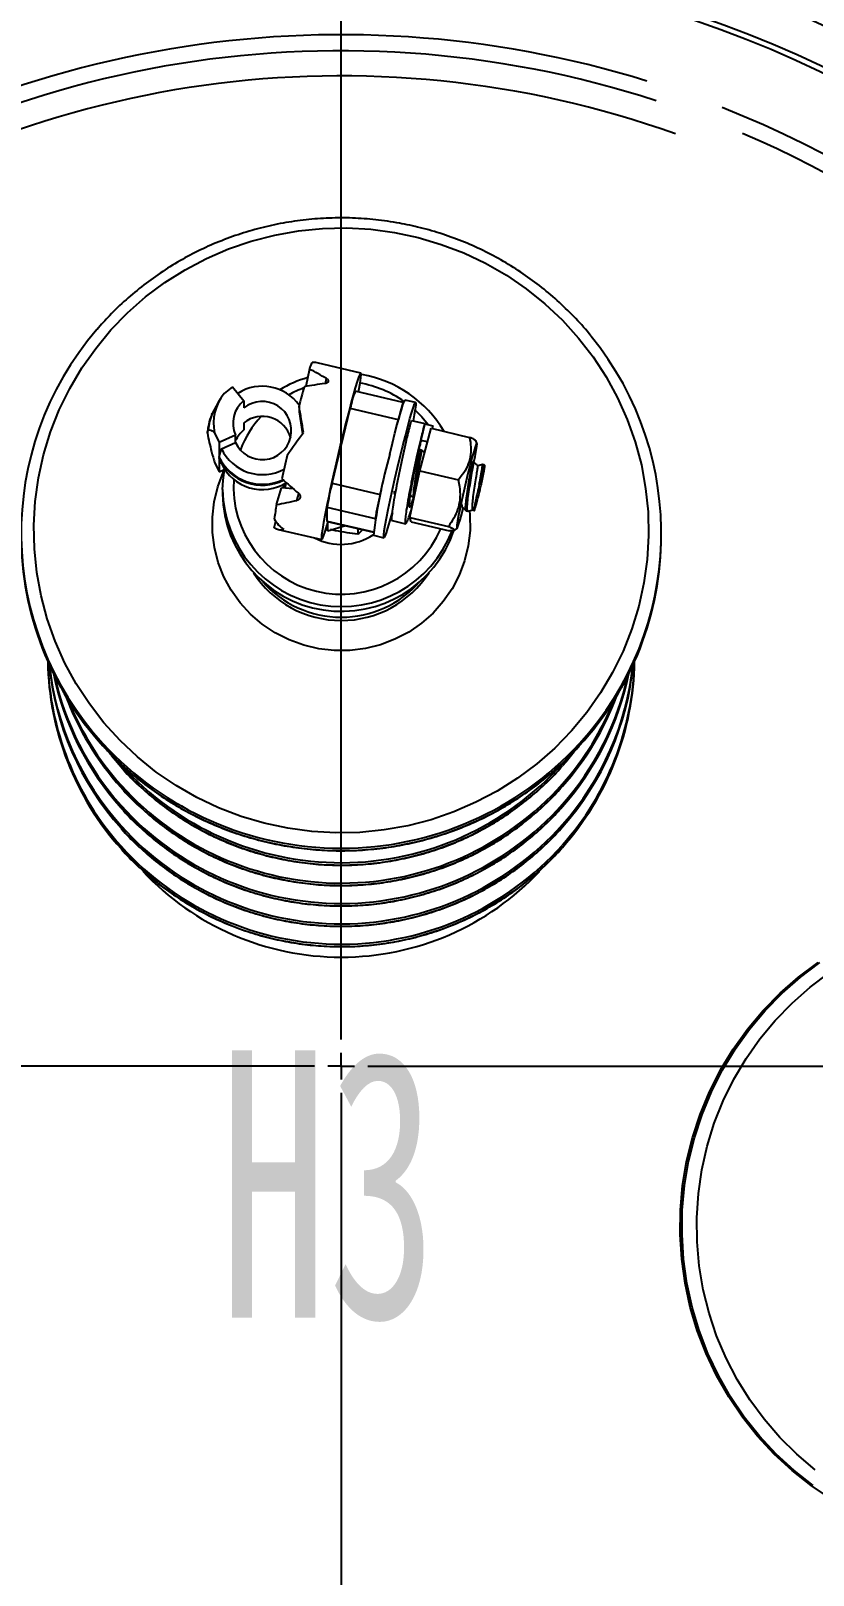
# Model space of a CAD drawing. Header units: millimetres. Extents: x 0 to 6631, y 0 to 4689.
# Drawn here: x 1322.6 to 1468.9, y 1479.5 to 1768.4 of the extents above; entities that cross this region are included whole.
import ezdxf

# ---------------------------------------------------------------- set-up
doc = ezdxf.new("R2010")
doc.units = ezdxf.units.MM
doc.header["$LTSCALE"] = 13
doc.linetypes.add('CENTERX2', pattern=[101.6, 63.5, -12.7, 12.7, -12.7])
for name, color, linetype in [('2', 3, 'Continuous'), ('中心符号线', 7, 'CENTERX2'), ('中心线', 1, 'CENTERX2'), ('几何体', 7, 'Continuous'), ('尺寸', 3, 'Continuous')]:
    doc.layers.add(name, color=color, linetype=linetype)
doc.styles.add('SLDTEXTSTYLE0', font='hyswlongfangsong.ttf')
doc.styles.add('仿宋体', font='')
doc.styles.get('仿宋体').set_extended_font_data('STFangsong')
doc.dimstyles.new('SLDDIMSTYLE0', dxfattribs={"dimtxt": 50, "dimasz": 40.8, "dimexe": 0, "dimexo": 0.0625, "dimgap": 12.5, "dimtad": 2, "dimdec": 0, "dimrnd": 1e-09, "dimzin": 12, "dimdsep": 46, "dimtxsty": 'SLDTEXTSTYLE0', "dimsah": 1, "dimcen": 0.09, "dimadec": 0, "dimazin": 3, "dimtfac": 1, "dimtdec": 0, "dimtmove": 0, "dimatfit": 0, "dimfxl": 1, "dimfrac": 2, "dimtolj": 1, "dimtzin": 12, "dimarcsym": 0})

# ---------------------------------------------------------------- blocks, each defined once
blk = doc.blocks.new('SW_CENTERMARKSYMBOL_0')
at = {"layer": '中心符号线', "color": 0}
for p, q in [((0, 5), (0, 242)), ((-5, 0), (-242, 0)), ((0, 0), (-2.5, 0)), ((0, 0), (0, 2.5)), ((0, 0), (0, -2.5)), ((0, 0), (2.5, 0)), ((5, 0), (242, 0)), ((0, -5), (0, -242))]:
    blk.add_line(p, q, dxfattribs=at)
blk = doc.blocks.new('*D21')
at = {"layer": 'Defpoints', "color": 0, "transparency": 16777216}
for p in [(1645.45, 1968.59), (1115.85, 1590.21), (1645.45, 1590.21)]:
    blk.add_point(p, dxfattribs=at)
at = {"layer": '尺寸', "color": 0, "lineweight": -2, "transparency": 16777216}
for p, q in [((1115.85, 1590.27), (1115.85, 1968.59)), ((1156.65, 1968.59), (1604.65, 1968.59)), ((1645.45, 1590.27), (1645.45, 1968.59))]:
    blk.add_line(p, q, dxfattribs=at)
at = {"layer": '尺寸', "color": 0, "transparency": 16777216}
for points in [[(1156.65, 1975.39), (1156.65, 1961.79), (1115.85, 1968.59)], [(1604.65, 1975.39), (1604.65, 1961.79), (1645.45, 1968.59)]]:
    blk.add_solid(points, dxfattribs=at)
at = {"layer": '尺寸', "color": 0, "transparency": 16777216, "insert": (1380.65, 2006.09), "char_height": 50, "attachment_point": 5, "style": 'SLDTEXTSTYLE0'}
blk.add_mtext('\\A1;585', dxfattribs=at)
blk = doc.blocks.new('*D22')
at = {"layer": 'Defpoints', "color": 0, "transparency": 16777216}
for p in [(1425.41, 1883.83), (1439.36, 1298.41), (1718.11, 1298.41)]:
    blk.add_point(p, dxfattribs=at)
at = {"layer": '尺寸', "color": 0, "lineweight": -2, "transparency": 16777216}
for p, q in [((1425.48, 1883.83), (1718.11, 1883.83)), ((1718.11, 1843.03), (1718.11, 1339.21)), ((1439.42, 1298.41), (1718.11, 1298.41))]:
    blk.add_line(p, q, dxfattribs=at)
at = {"layer": '尺寸', "color": 0, "transparency": 16777216}
for points in [[(1711.31, 1843.03), (1724.91, 1843.03), (1718.11, 1883.83)], [(1711.31, 1339.21), (1724.91, 1339.21), (1718.11, 1298.41)]]:
    blk.add_solid(points, dxfattribs=at)
at = {"layer": '尺寸', "color": 0, "transparency": 16777216, "insert": (1755.61, 1591.12), "char_height": 50, "attachment_point": 5, "rotation": 90, "style": 'SLDTEXTSTYLE0'}
blk.add_mtext('\\A1;635', dxfattribs=at)

msp = doc.modelspace()

# ---------------------------------------------------------------- linework, layer by layer
at = {"layer": '几何体'}
for p, q in [((1374.71, 1705.17), (1374.05, 1701.89)), ((1384.3, 1704.39), (1376.15, 1706.3)), ((1377.69, 1702.45), (1377.88, 1703.37)), ((1358.02, 1699.52), (1357.65, 1698.91)), ((1360.33, 1701.84), (1358.76, 1700.6)), ((1360.33, 1701.84), (1362.46, 1699.23)), ((1362.46, 1699.23), (1362.46, 1697.88)), ((1392.25, 1698.88), (1383.26, 1700.99)), ((1394.56, 1698.91), (1392.61, 1699.36)), ((1356.47, 1696.63), (1356.53, 1696.83)), ((1357.66, 1698.9), (1356.53, 1696.83)), ((1372.76, 1698.18), (1372.76, 1697.13)), ((1372.76, 1697.13), (1373.44, 1693.03)), ((1378.95, 1683.77), (1382.34, 1697.79)), ((1391.34, 1695.68), (1382.34, 1697.79)), ((1392.27, 1698.66), (1392.27, 1698.81)), ((1355.79, 1693.76), (1355.66, 1693.44)), ((1355.66, 1693.18), (1355.66, 1693.44)), ((1362.46, 1695.1), (1362.46, 1693.75)), ((1391.13, 1694.8), (1391.34, 1695.68)), ((1393.76, 1695.53), (1396.29, 1694.94)), ((1395.36, 1686.11), (1397.45, 1694.06)), ((1396.29, 1694.94), (1395.56, 1691.83)), ((1396.28, 1694.9), (1397.78, 1694.55)), ((1397.45, 1694.06), (1404.65, 1692.37)), ((1397.78, 1694.55), (1397.66, 1694.01)), ((1355.66, 1693.18), (1355.79, 1692.28)), ((1356.97, 1693.2), (1357.8, 1691.4)), ((1360.9, 1692.78), (1357.8, 1691.4)), ((1357.8, 1691.4), (1357.8, 1688.75)), ((1358.26, 1690.25), (1360.9, 1691.43)), ((1360.9, 1691.43), (1360.9, 1692.78)), ((1396.78, 1691.51), (1395.55, 1691.8)), ((1406.03, 1691.29), (1405.79, 1691.77)), ((1356.97, 1687.71), (1357.8, 1685.91)), ((1357.8, 1688.75), (1358.26, 1690.25)), ((1357.8, 1688.75), (1357.8, 1688.57)), ((1357.8, 1688.57), (1357.8, 1685.91)), ((1358.26, 1687.47), (1357.8, 1688.57)), ((1392.58, 1690.22), (1392.53, 1690.26)), ((1395.41, 1690.05), (1395.14, 1689.97)), ((1395.69, 1689.99), (1395.41, 1690.05)), ((1405.42, 1687.71), (1405.19, 1687.76)), ((1357.8, 1685.91), (1358.86, 1686.39)), ((1393.49, 1677.37), (1395.36, 1686.11)), ((1395.36, 1686.11), (1402.55, 1684.42)), ((1407.37, 1687.25), (1407.08, 1687.32)), ((1407.51, 1687.13), (1407.37, 1687.25)), ((1358.48, 1682.61), (1358.48, 1681.73)), ((1368.58, 1679.81), (1369.51, 1682.93)), ((1371.68, 1682.75), (1369.51, 1682.93)), ((1369.87, 1682.9), (1369.89, 1683.6)), ((1370.15, 1682.88), (1370.35, 1683.86)), ((1372.37, 1680.56), (1372.74, 1681.83)), ((1378.95, 1683.77), (1387.95, 1681.66)), ((1387.95, 1681.66), (1388.16, 1682.54)), ((1390.55, 1681.8), (1390.69, 1681.76)), ((1378.03, 1676.71), (1378.03, 1679.25)), ((1387.03, 1677.14), (1378.03, 1679.25)), ((1403.2, 1679.24), (1403.35, 1679.28)), ((1368.11, 1675.47), (1368.4, 1676.67)), ((1378.03, 1676.71), (1386.66, 1674.68)), ((1378.04, 1676.64), (1386.66, 1674.62)), ((1378.17, 1676.51), (1378.17, 1676.61)), ((1378.17, 1674.89), (1378.17, 1676.51)), ((1387.03, 1676.98), (1387.03, 1677.14)), ((1390.23, 1678.11), (1389.97, 1677.64)), ((1390.15, 1676.79), (1392.68, 1676.2)), ((1393.49, 1677.37), (1400.68, 1675.68)), ((1393.71, 1676.57), (1393.49, 1677.37)), ((1393.71, 1676.57), (1400.9, 1674.89)), ((1404.02, 1678.64), (1404.3, 1678.57)), ((1405.27, 1678.85), (1405.49, 1678.63)), ((1368.85, 1675.15), (1377, 1673.24)), ((1377.8, 1675.25), (1378.17, 1674.89)), ((1378.17, 1674.89), (1381.43, 1675.85)), ((1383.76, 1675.3), (1383.76, 1674.24)), ((1386.68, 1674.05), (1388.62, 1673.59)), ((1401.8, 1674.95), (1402.28, 1675.32)), ((1440.5, 1674.01), (1440.5, 1674.45)), ((1339.48, 1631.11), (1338.79, 1631.9))]:
    msp.add_line(p, q, dxfattribs=at)
at = {"layer": '几何体', "flags": 128}
for points in [[(1390.63, 1730.71), (1395.04, 1729.76), (1399.36, 1728.48), (1403.57, 1726.87), (1407.63, 1724.94), (1411.53, 1722.7), (1415.24, 1720.17), (1418.74, 1717.35), (1422, 1714.28), (1425, 1710.96), (1427.73, 1707.43), (1430.18, 1703.69), (1432.31, 1699.77), (1434.13, 1695.7), (1435.62, 1691.51), (1436.77, 1687.21), (1437.57, 1682.83), (1438.02, 1678.41), (1438.12, 1673.97), (1437.87, 1669.53), (1437.26, 1665.13), (1436.3, 1660.78), (1435, 1656.53), (1433.36, 1652.38), (1431.4, 1648.38), (1429.13, 1644.54), (1426.55, 1640.89), (1423.7, 1637.45), (1420.58, 1634.24), (1417.21, 1631.28), (1413.62, 1628.59), (1409.82, 1626.18), (1405.85, 1624.08), (1401.72, 1622.29), (1397.45, 1620.82), (1393.09, 1619.69), (1388.65, 1618.9), (1384.16, 1618.45), (1379.64, 1618.36), (1375.14, 1618.61), (1370.67, 1619.21), (1366.26, 1620.15), (1361.93, 1621.43), (1357.73, 1623.04), (1353.66, 1624.97), (1349.76, 1627.21), (1346.05, 1629.75), (1342.56, 1632.56), (1339.3, 1635.63), (1336.29, 1638.95), (1333.56, 1642.49), (1331.12, 1646.23), (1328.98, 1650.14), (1327.17, 1654.21), (1325.68, 1658.41), (1324.53, 1662.7), (1323.73, 1667.08), (1323.27, 1671.5), (1323.17, 1675.94), (1323.43, 1680.38), (1324.04, 1684.79), (1325, 1689.13), (1326.3, 1693.39), (1327.93, 1697.53), (1329.89, 1701.53), (1332.17, 1705.37), (1334.74, 1709.02), (1337.6, 1712.47), (1340.72, 1715.68), (1344.08, 1718.64), (1347.68, 1721.33), (1351.47, 1723.73), (1355.45, 1725.84), (1359.58, 1727.63), (1363.84, 1729.09), (1368.21, 1730.22), (1372.65, 1731.01), (1377.14, 1731.46), (1381.65, 1731.56), (1386.16, 1731.3), (1390.63, 1730.71)], [(1383.88, 1700.84), (1383.95, 1701.21), (1384.17, 1702.54), (1384.31, 1703.52), (1384.35, 1704.14), (1384.31, 1704.39), (1384.17, 1704.25), (1383.95, 1703.74), (1383.65, 1702.85), (1383.27, 1701.62)], [(1389.72, 1689.25), (1390.21, 1691.26), (1390.69, 1693.14), (1391.14, 1694.85), (1391.55, 1696.33), (1391.91, 1697.55), (1392.2, 1698.48), (1392.43, 1699.08), (1392.58, 1699.35), (1392.61, 1699.36)], [(1392.27, 1698.81), (1392.25, 1698.88), (1392.2, 1698.79), (1392.11, 1698.55), (1392, 1698.18), (1391.86, 1697.69), (1391.69, 1697.09), (1391.52, 1696.41), (1391.34, 1695.68)], [(1391.66, 1688.79), (1392.16, 1690.8), (1392.64, 1692.68), (1393.09, 1694.39), (1393.5, 1695.87), (1393.85, 1697.1), (1394.15, 1698.02), (1394.38, 1698.63), (1394.53, 1698.89), (1394.6, 1698.82), (1394.59, 1698.4), (1394.49, 1697.64), (1394.32, 1696.58), (1394.11, 1695.45)], [(1394.46, 1697.44), (1395.71, 1696.18), (1396.88, 1694.76)], [(1405.69, 1690.54), (1405.42, 1689.67), (1405.1, 1688.52), (1404.74, 1687.15), (1404.35, 1685.61), (1403.96, 1683.96), (1403.57, 1682.29), (1403.2, 1680.67), (1402.88, 1679.15), (1402.61, 1677.82), (1402.41, 1676.73), (1402.28, 1675.93), (1402.24, 1675.45), (1402.28, 1675.31), (1402.4, 1675.53), (1402.59, 1676.08), (1402.86, 1676.95), (1403.18, 1678.09), (1403.45, 1679.11)], [(1405.46, 1687.73), (1405.67, 1688.79), (1405.87, 1689.88), (1406, 1690.68), (1406.04, 1691.16), (1406, 1691.3), (1405.88, 1691.09), (1405.69, 1690.54)], [(1390.16, 1678.36), (1390.1, 1678.11), (1389.69, 1676.63), (1389.33, 1675.4), (1389.03, 1674.48), (1388.81, 1673.87), (1388.66, 1673.61), (1388.59, 1673.68), (1388.6, 1674.1), (1388.69, 1674.86), (1388.86, 1675.92), (1389.11, 1677.26), (1389.42, 1678.85), (1389.8, 1680.64), (1390.22, 1682.59), (1390.68, 1684.63), (1391.17, 1686.72), (1391.66, 1688.79)], [(1404.64, 1678.62), (1404.72, 1677.78), (1404.74, 1674.91), (1404.4, 1672.06), (1403.73, 1669.27), (1402.71, 1666.58), (1401.38, 1664.03), (1399.74, 1661.66), (1397.82, 1659.5), (1395.65, 1657.59), (1393.27, 1655.94), (1390.7, 1654.59), (1387.98, 1653.55), (1385.16, 1652.85), (1382.27, 1652.48), (1379.35, 1652.47), (1376.46, 1652.79), (1373.63, 1653.46), (1370.9, 1654.46), (1368.31, 1655.78), (1365.9, 1657.39), (1363.71, 1659.28), (1361.76, 1661.41), (1360.09, 1663.76), (1358.72, 1666.29), (1357.67, 1668.97), (1356.95, 1671.75), (1356.58, 1674.59), (1356.56, 1677.46), (1356.89, 1680.31), (1357.57, 1683.1), (1358.58, 1685.79), (1358.78, 1686.22)], [(1358.48, 1682.61), (1358.55, 1684.32), (1358.81, 1686.36)], [(1378.03, 1679.94), (1377.65, 1678.05), (1377.35, 1676.42), (1377.12, 1675.1), (1376.99, 1674.11), (1376.94, 1673.49), (1376.99, 1673.24), (1377.12, 1673.38), (1377.35, 1673.9), (1377.65, 1674.78), (1378.03, 1676.01)], [(1378.04, 1676.64), (1378.04, 1676.65), (1378.03, 1676.67), (1378.03, 1676.71)], [(1339.48, 1630.67), (1337.69, 1632.78), (1337.64, 1632.84)], [(1423.97, 1633.24), (1422.68, 1631.66), (1422.02, 1630.89)], [(1472.32, 1493.67), (1468.54, 1496.21), (1464.97, 1499.04), (1461.62, 1502.13), (1458.51, 1505.48), (1455.67, 1509.05), (1453.1, 1512.84), (1450.84, 1516.81), (1448.87, 1520.94), (1447.23, 1525.22), (1445.92, 1529.61), (1444.94, 1534.08), (1444.31, 1538.62), (1444.02, 1543.2), (1444.08, 1547.78), (1444.49, 1552.35), (1445.24, 1556.87), (1446.33, 1561.32), (1447.76, 1565.68), (1449.51, 1569.91), (1451.58, 1573.99), (1453.95, 1577.9), (1456.61, 1581.61), (1459.54, 1585.11), (1462.73, 1588.37), (1466.16, 1591.38), (1469.81, 1594.11)], [(1468.89, 1496.21), (1465.32, 1499.04), (1461.97, 1502.13), (1458.86, 1505.48), (1456.02, 1509.05), (1453.46, 1512.84), (1451.19, 1516.81), (1449.23, 1520.94), (1447.58, 1525.22), (1446.27, 1529.61), (1445.29, 1534.08), (1444.66, 1538.62), (1444.37, 1543.2), (1444.43, 1547.78), (1444.84, 1552.35), (1445.59, 1556.87), (1446.68, 1561.32), (1448.11, 1565.68), (1449.86, 1569.91), (1451.93, 1573.99), (1454.3, 1577.9), (1456.96, 1581.61), (1459.89, 1585.11), (1463.08, 1588.37), (1466.51, 1591.38), (1470.16, 1594.11)], [(1469.28, 1499.18), (1465.85, 1502.08), (1462.65, 1505.23), (1459.71, 1508.63), (1457.05, 1512.26), (1454.67, 1516.08), (1452.6, 1520.08), (1450.84, 1524.23), (1449.42, 1528.51), (1448.33, 1532.88), (1447.58, 1537.33), (1447.18, 1541.83), (1447.13, 1546.34), (1447.43, 1550.85), (1448.08, 1555.31), (1449.08, 1559.71), (1450.41, 1564.02), (1452.08, 1568.21), (1454.07, 1572.25), (1456.36, 1576.12), (1458.95, 1579.8), (1461.81, 1583.27), (1464.94, 1586.49), (1468.31, 1589.46), (1471.89, 1592.15)]]:
    msp.add_lwpolyline(points, dxfattribs=at)
at = {"layer": '几何体'}
msp.add_circle((1380.65, 1574.71), 206.5, dxfattribs=at)
for centre, radius, start, end in [((1380.65, 1574.71), 214.5, 96.0211, 83.9789), ((1380.65, 1574.71), 207.5, 96.225, 83.775), ((1380.65, 1574.71), 193, 72.7734, 180), ((1380.65, 1574.71), 190, 71.9476, 184.3205), ((1380.65, 1574.71), 185.3, 70.2897, 180.9974), ((1380.65, 1574.71), 193, 198.2521, 68.3378), ((1380.65, 1574.71), 190, 0, 66.7323), ((1379.11, 1674.45), 58.3, 139.2154, 222.4697), ((1382.19, 1674.44), 58.3, 317.4996, 39.1764), ((1382.61, 1702.81), 8.24, 154.3269, 163.4039), ((1380.61, 1682.09), 22.35, 106.161, 120.8075), ((1380.68, 1682.49), 20.33, 54.6994, 80.1828), ((1380.77, 1682.29), 22.14, 30.3815, 80.3117), ((1365.67, 1695.02), 8.88, 141.0285, 191.7868), ((1365.78, 1695.02), 5.37, 128.1901, 204.6252), ((1365.88, 1693.64), 5.45, 203.9025, 128.9128), ((1365.9, 1693.46), 8.48, 35.4294, 122.5823), ((1380.6, 1682.5), 20.33, 109.9558, 118.6243), ((1578.76, 1645.54), 212.62, 164.6453, 165.6666), ((1681.93, 1617.94), 310.16, 164.3472, 168.468), ((1399.06, 1694.75), 16.99, 158.4509, 169.692), ((1365.63, 1693.01), 9.87, 157.2075, 175.6078), ((1380.27, 1682.88), 19.82, 137.3798, 158.756), ((1365.9, 1690.78), 5.52, 15.6384, 128.5914), ((1365.83, 1689.49), 5.43, 128.3755, 155.2662), ((1365.91, 1692.55), 8.96, 205.1104, 295.3216), ((1365.91, 1692.37), 8.96, 205.1115, 296.2549), ((1365.91, 1693.84), 8.45, 205.1087, 298.6196), ((1712.28, 1610.72), 350.59, 167.1021, 167.8334), ((1493.74, 1660.56), 107.9, 164.5806, 172.8193), ((1365.91, 1691.06), 8.46, 205.1372, 301.8865), ((1460.84, 1670.82), 55.84, 163.4673, 166.8153), ((1380.68, 1682.92), 22.21, 180.794, 338.7835), ((1380.69, 1683.22), 20.19, 176.2981, 336.8238), ((1419.24, 1673.17), 41.66, 165.2529, 171.6115), ((1380.68, 1682.03), 22.2, 180.7839, 341.4308), ((1444.61, 1665.06), 77.45, 169.0201, 171.0269), ((1428.24, 1671.06), 41.66, 165.2529, 171.6115), ((1295.55, 1700.36), 85.99, 343.554, 343.9025), ((1379.22, 1674.07), 58.43, 180.0564, 222.4387), ((1380.65, 1683.26), 10.91, 242.9045, 303.321), ((1382.05, 1674.08), 58.45, 317.541, 359.9347), ((1380.65, 1677.63), 19.53, 212.8056, 327.1944), ((1380.65, 1678.28), 19.56, 221.142, 318.858), ((1379.35, 1651.2), 53.57, 180.815, 221.9058), ((1379.36, 1651.64), 53.57, 181.3066, 221.9051), ((1381.93, 1651.21), 53.58, 318.4247, 359.1803), ((1381.93, 1651.65), 53.58, 318.4253, 358.6887), ((1379.4, 1655.04), 53.62, 185.4778, 221.8951), ((1379.4, 1655.48), 53.62, 186.0858, 221.8941), ((1379.47, 1658.89), 53.7, 191.501, 221.8767), ((1379.48, 1659.34), 53.71, 192.3333, 221.8754), ((1381.87, 1655.05), 53.64, 318.4404, 354.5122), ((1381.87, 1655.49), 53.65, 318.4411, 353.9044), ((1381.81, 1658.9), 53.71, 318.4526, 348.4947), ((1381.81, 1659.34), 53.72, 318.4537, 347.6625), ((1379.61, 1662.79), 53.87, 200.3931, 221.8475), ((1379.62, 1663.24), 53.89, 201.7543, 221.8459), ((1381.69, 1662.79), 53.87, 318.4767, 339.6071), ((1381.67, 1663.24), 53.88, 318.4783, 338.2458), ((1380.65, 1675.91), 60.43, 222.5111, 317.4606), ((1380.65, 1675.47), 60.43, 222.5111, 317.4606), ((1380.65, 1668.16), 55.38, 221.989, 318.3281), ((1380.65, 1667.72), 55.38, 221.989, 318.3281), ((1380.65, 1664.34), 55.38, 221.989, 318.3281), ((1380.65, 1663.91), 55.38, 221.989, 318.3281), ((1380.65, 1660.53), 55.38, 221.989, 318.3281), ((1380.65, 1660.09), 55.38, 221.989, 318.3281), ((1380.65, 1656.72), 55.38, 221.989, 318.3281), ((1380.65, 1656.28), 55.38, 221.989, 318.3281), ((1380.65, 1652.91), 55.38, 221.989, 318.3281), ((1380.65, 1652.47), 55.38, 221.989, 318.3281), ((1380.65, 1645.98), 50.87, 223.1409, 316.8844), ((1380.65, 1574.71), 190, 201.4283, 0)]:
    msp.add_arc(centre, radius, start, end, dxfattribs=at)
for centre, major_axis, ratio, start_param, end_param in [((1376.51, 1689.79), (22.29, -17.26), 0.424979, 1.830399, 1.965396), ((1373.6, 1690.47), (2.28, 15.89), 0.447781, 6.243723, 6.378537), ((1376.51, 1689.79), (28.61, 4.84), 0.425724, 1.461078, 1.596075), ((1373.6, 1690.47), (-2.74, 17.08), 0.025813, 4.871667, 5.17636), ((1373.6, 1690.47), (10.1, 14.05), 0.094525, 1.440095, 1.744788), ((1376.51, 1689.79), (22.8, -19.86), 0.280503, 4.651583, 4.78658), ((1376.51, 1689.79), (28.6, 8.1), 0.266918, 4.35681, 4.491807), ((1373.6, 1690.47), (2.28, 15.89), 0.447781, 2.627559, 2.932252), ((1373.6, 1690.47), (4.92, 15.27), 0.368003, 3.036755, 3.341448)]:
    msp.add_ellipse(centre, major_axis=major_axis, ratio=ratio, start_param=start_param, end_param=end_param, dxfattribs=at)
for points, knots in [([(1391.03, 1732.54), (1390.26, 1732.67), (1388.06, 1733.02), (1384.39, 1733.37), (1380.04, 1733.49), (1375.69, 1733.29), (1371.37, 1732.78), (1367.1, 1731.96), (1362.89, 1730.84), (1358.79, 1729.42), (1354.79, 1727.71), (1350.94, 1725.72), (1347.24, 1723.45), (1343.71, 1720.93), (1340.39, 1718.16), (1337.46, 1715.38), (1335.76, 1713.43), (1335, 1712.56)], [0, 0, 0, 0, 0.037587, 0.107315, 0.177055, 0.246796, 0.316538, 0.386279, 0.45602, 0.525758, 0.595494, 0.665227, 0.734956, 0.804681, 0.874401, 0.944116, 1, 1, 1, 1]), ([(1427.37, 1711.32), (1427.36, 1711.33), (1426.49, 1712.48), (1424.53, 1714.61), (1421.48, 1717.66), (1418.18, 1720.46), (1414.69, 1723.03), (1411.02, 1725.34), (1407.19, 1727.38), (1403.22, 1729.14), (1399.13, 1730.6), (1395.07, 1731.76), (1392.34, 1732.29), (1391.03, 1732.54)], [0, 0, 0, 0, 0.000783, 0.101511, 0.202246, 0.302989, 0.40374, 0.5045, 0.605266, 0.70604, 0.80682, 0.907606, 1, 1, 1, 1]), ([(1377.88, 1703.37), (1377.96, 1703.32), (1378.11, 1703.21), (1378.23, 1703.01), (1378.24, 1702.81), (1378.13, 1702.63), (1377.92, 1702.49), (1377.71, 1702.44), (1377.6, 1702.42)], [0, 0, 0, 0, 0.163826, 0.327654, 0.491393, 0.654851, 0.818278, 1, 1, 1, 1]), ([(1356.48, 1696.73), (1356.41, 1696.54), (1356.1, 1695.77), (1355.78, 1694.6), (1355.68, 1693.61), (1355.64, 1693.23)], [0, 0, 0, 0, 0.16667, 0.685961, 1, 1, 1, 1]), ([(1355.79, 1693.76), (1355.92, 1693.76), (1356.18, 1693.76), (1356.55, 1693.62), (1356.88, 1693.3), (1356.97, 1693.2)], [0, 0, 0, 0, 0.415167, 0.831259, 1, 1, 1, 1]), ([(1393.76, 1695.53), (1393.73, 1695.46), (1393.67, 1695.3), (1393.41, 1694.31), (1393.04, 1692.84), (1392.6, 1690.92), (1392.1, 1688.69), (1391.59, 1686.3), (1391.1, 1683.9), (1390.68, 1681.64), (1390.34, 1679.69), (1390.12, 1678.14), (1390.05, 1677.17), (1390.07, 1676.74), (1390.15, 1676.82), (1390.16, 1676.83)], [0, 0, 0, 0, 0.081913, 0.165193, 0.247106, 0.329019, 0.412299, 0.494212, 0.576126, 0.659405, 0.741319, 0.823232, 0.906512, 0.988425, 1, 1, 1, 1]), ([(1396.29, 1694.94), (1396.26, 1694.86), (1396.2, 1694.71), (1395.94, 1693.72), (1395.57, 1692.24), (1395.12, 1690.32), (1394.63, 1688.1), (1394.12, 1685.7), (1393.63, 1683.3), (1393.21, 1681.05), (1392.87, 1679.09), (1392.65, 1677.55), (1392.57, 1676.54), (1392.64, 1676.11), (1392.84, 1676.29), (1393.19, 1677.09), (1393.55, 1678.09), (1393.8, 1678.91), (1393.86, 1679.13)], [0, 0, 0, 0, 0.064728, 0.130535, 0.195263, 0.259991, 0.325798, 0.390526, 0.455254, 0.521062, 0.585789, 0.650517, 0.716325, 0.781052, 0.84578, 0.911588, 0.976316, 1, 1, 1, 1]), ([(1397.69, 1694), (1397.69, 1694), (1397.77, 1694.37), (1397.78, 1694.46), (1397.78, 1694.55)], [0, 0, 0, 0, 0.006182, 1, 1, 1, 1]), ([(1355.79, 1692.28), (1355.92, 1691.72), (1356.18, 1690.6), (1356.55, 1689.11), (1356.88, 1688.03), (1356.97, 1687.71)], [0, 0, 0, 0, 0.415167, 0.831259, 1, 1, 1, 1]), ([(1395.56, 1691.83), (1395.53, 1691.72), (1395.48, 1691.5), (1395.16, 1690.07), (1394.72, 1688.05), (1394.24, 1685.66), (1393.79, 1683.26), (1393.46, 1681.19), (1393.3, 1679.76), (1393.36, 1679.16), (1393.64, 1679.54), (1393.94, 1680.25), (1394.16, 1680.92), (1394.17, 1680.97)], [0, 0, 0, 0, 0.099182, 0.198363, 0.297545, 0.396727, 0.495908, 0.59509, 0.694272, 0.793453, 0.892635, 0.991816, 1, 1, 1, 1]), ([(1404.65, 1692.37), (1404.75, 1691.77), (1404.96, 1690.54), (1404.86, 1688.71), (1404.3, 1686.94), (1403.46, 1685.52), (1402.8, 1684.72), (1402.55, 1684.42)], [0, 0, 0, 0, 0.213245, 0.431498, 0.645486, 0.868042, 1, 1, 1, 1]), ([(1405.76, 1691.75), (1405.74, 1691.79), (1405.71, 1691.88), (1405.25, 1692.11), (1404.81, 1692.3), (1404.65, 1692.37)], [0, 0, 0, 0, 0.261722, 0.725197, 1, 1, 1, 1]), ([(1394.28, 1681), (1394.26, 1680.99), (1394.17, 1680.97), (1394.17, 1681.6), (1394.27, 1682.83), (1394.51, 1684.5), (1394.8, 1686.31), (1395.1, 1688), (1395.32, 1689.29), (1395.44, 1690.01), (1395.4, 1689.98), (1395.39, 1689.97)], [0, 0, 0, 0, 0.033987, 0.16066, 0.288195, 0.414631, 0.541774, 0.668918, 0.795354, 0.922888, 1, 1, 1, 1]), ([(1394.52, 1682.2), (1394.54, 1682.4), (1394.58, 1682.99), (1394.79, 1684.45), (1395.08, 1686.24), (1395.38, 1687.93), (1395.56, 1688.95), (1395.66, 1689.61), (1395.72, 1689.96), (1395.69, 1689.94), (1395.68, 1689.93)], [0, 0, 0, 0, 0.086206, 0.250991, 0.4167, 0.582409, 0.747195, 0.800357, 0.940008, 1, 1, 1, 1]), ([(1396.25, 1689.5), (1396.19, 1689.55), (1396.01, 1689.71), (1395.82, 1689.87), (1395.7, 1689.99)], [0, 0, 0, 0, 0.30533, 1, 1, 1, 1]), ([(1404.04, 1678.72), (1404.01, 1678.71), (1403.9, 1678.66), (1403.9, 1679.31), (1404, 1680.55), (1404.24, 1682.22), (1404.53, 1684.03), (1404.82, 1685.73), (1405.05, 1686.99), (1405.16, 1687.66), (1405.14, 1687.67), (1405.13, 1687.67)], [0, 0, 0, 0, 0.056718, 0.187674, 0.31952, 0.45023, 0.581672, 0.713114, 0.843824, 0.975671, 1, 1, 1, 1]), ([(1404.36, 1678.65), (1404.31, 1678.63), (1404.19, 1678.57), (1404.18, 1679.24), (1404.28, 1680.48), (1404.52, 1682.16), (1404.81, 1683.97), (1405.1, 1685.65), (1405.29, 1686.67), (1405.39, 1687.33), (1405.45, 1687.68), (1405.42, 1687.65), (1405.41, 1687.65)], [0, 0, 0, 0, 0.072466, 0.195452, 0.319276, 0.442032, 0.565475, 0.688919, 0.811675, 0.851277, 0.95531, 1, 1, 1, 1]), ([(1406.2, 1687.03), (1406.07, 1687.14), (1405.81, 1687.37), (1405.55, 1687.59), (1405.42, 1687.7)], [0, 0, 0, 0, 0.499995, 1, 1, 1, 1]), ([(1405.28, 1678.91), (1405.26, 1678.9), (1405.17, 1678.88), (1405.16, 1679.45), (1405.24, 1680.55), (1405.44, 1682.05), (1405.69, 1683.67), (1405.94, 1685.19), (1406.13, 1686.34), (1406.22, 1686.98), (1406.19, 1686.96), (1406.18, 1686.95)], [0, 0, 0, 0, 0.033184, 0.1615541, 0.2907994, 0.4189283, 0.5477765, 0.6766247, 0.8047535, 0.9339989, 1, 1, 1, 1]), ([(1405.93, 1679.93), (1406.02, 1680.27), (1406.21, 1680.94), (1406.54, 1682.27), (1406.86, 1683.66), (1407.15, 1684.99), (1407.37, 1686.1), (1407.5, 1686.88), (1407.52, 1687.21), (1407.44, 1687.09), (1407.34, 1686.81), (1407.31, 1686.71)], [0, 0, 0, 0, 0.11326, 0.226515, 0.340225, 0.456377, 0.573307, 0.692355, 0.81251, 0.934453, 1, 1, 1, 1]), ([(1407.08, 1687.32), (1406.93, 1687.27), (1406.64, 1687.17), (1406.34, 1687.08), (1406.19, 1687.03)], [0, 0, 0, 0, 0.5018534, 1, 1, 1, 1]), ([(1406.47, 1683.55), (1406.57, 1684.13), (1406.77, 1685.27), (1407, 1686.55), (1407.11, 1687.27), (1407.08, 1687.25), (1407.06, 1687.23)], [0, 0, 0, 0, 0.27747, 0.553394, 0.831717, 1, 1, 1, 1]), ([(1407.31, 1686.71), (1407.34, 1686.92), (1407.39, 1687.23), (1407.36, 1687.2), (1407.35, 1687.19)], [0, 0, 0, 0, 0.699505, 1, 1, 1, 1]), ([(1372.65, 1681.94), (1372.72, 1681.86), (1372.88, 1681.71), (1372.99, 1681.42), (1373, 1681.14), (1372.89, 1680.88), (1372.68, 1680.67), (1372.48, 1680.6), (1372.37, 1680.56)], [0, 0, 0, 0, 0.163826, 0.327654, 0.491393, 0.654851, 0.818278, 1, 1, 1, 1]), ([(1390.7, 1681.85), (1390.67, 1681.83), (1390.58, 1681.78), (1390.59, 1682.11), (1390.59, 1682.31)], [0, 0, 0, 0, 0.38292, 1, 1, 1, 1]), ([(1402.55, 1684.42), (1402.63, 1684), (1402.84, 1682.93), (1402.91, 1681.21), (1402.63, 1679.33), (1401.95, 1677.62), (1401.24, 1676.44), (1400.78, 1675.82), (1400.68, 1675.68)], [0, 0, 0, 0, 0.1368432, 0.3462294, 0.5551771, 0.7497127, 0.944655, 1, 1, 1, 1]), ([(1406.47, 1683.55), (1406.36, 1683.06), (1406.12, 1682.07), (1405.82, 1680.66), (1405.59, 1679.53), (1405.48, 1678.8), (1405.48, 1678.54), (1405.59, 1678.78), (1405.76, 1679.33), (1405.89, 1679.79), (1405.93, 1679.93)], [0, 0, 0, 0, 0.138629, 0.277262, 0.415489, 0.550448, 0.684398, 0.815699, 0.945367, 1, 1, 1, 1]), ([(1393.6, 1681.64), (1393.58, 1681.62), (1393.56, 1681.6), (1393.55, 1681.68), (1393.55, 1681.69)], [0, 0, 0, 0, 0.754217, 1, 1, 1, 1]), ([(1393.59, 1681.58), (1393.7, 1681.48), (1393.92, 1681.26), (1394.14, 1681.05), (1394.25, 1680.95)], [0, 0, 0, 0, 0.5104823, 1, 1, 1, 1]), ([(1403.33, 1679.36), (1403.31, 1679.36), (1403.25, 1679.33), (1403.25, 1679.59), (1403.25, 1679.78)], [0, 0, 0, 0, 0.270776, 1, 1, 1, 1]), ([(1403.32, 1679.3), (1403.43, 1679.2), (1403.66, 1678.98), (1403.88, 1678.76), (1403.99, 1678.65)], [0, 0, 0, 0, 0.499993, 1, 1, 1, 1]), ([(1404.34, 1678.57), (1404.5, 1678.61), (1404.82, 1678.7), (1405.14, 1678.78), (1405.29, 1678.82)], [0, 0, 0, 0, 0.518943, 1, 1, 1, 1]), ([(1383.76, 1674.24), (1383.09, 1674.33), (1381.74, 1674.52), (1380, 1674.81), (1378.95, 1675.04), (1378.64, 1675.11)], [0, 0, 0, 0, 0.405727, 0.820986, 1, 1, 1, 1]), ([(1384.61, 1675.1), (1384.44, 1674.93), (1384.15, 1674.63), (1383.87, 1674.35), (1383.76, 1674.24)], [0, 0, 0, 0, 0.583431, 1, 1, 1, 1]), ([(1400.68, 1675.68), (1400.94, 1675.57), (1401.48, 1675.34), (1401.88, 1675.08), (1401.85, 1674.92), (1401.45, 1674.87), (1401.05, 1674.88), (1400.9, 1674.89)], [0, 0, 0, 0, 0.213245, 0.431498, 0.645486, 0.868042, 1, 1, 1, 1]), ([(1336.15, 1634.62), (1336.58, 1634.13), (1337.97, 1632.56), (1340.56, 1630.15), (1343.89, 1627.38), (1347.43, 1624.88), (1351.13, 1622.63), (1355, 1620.65), (1358.99, 1618.96), (1363.11, 1617.56), (1367.31, 1616.45), (1371.59, 1615.65), (1375.91, 1615.15), (1380.26, 1614.97), (1384.61, 1615.1), (1388.95, 1615.54), (1393.23, 1616.29), (1397.45, 1617.34), (1401.58, 1618.69), (1405.6, 1620.34), (1409.49, 1622.26), (1413.23, 1624.47), (1416.8, 1626.93), (1420.16, 1629.65), (1422.96, 1632.2), (1424.53, 1633.93), (1425.13, 1634.59)], [0, 0, 0, 0, 0.019779, 0.063088, 0.1064, 0.149716, 0.193035, 0.236357, 0.279683, 0.323011, 0.366341, 0.409674, 0.453008, 0.496344, 0.539681, 0.583018, 0.626354, 0.669691, 0.713026, 0.75636, 0.799692, 0.843022, 0.886349, 0.929673, 0.972994, 1, 1, 1, 1]), ([(1339.5, 1630.62), (1339.53, 1630.59), (1340.43, 1629.5), (1342.44, 1627.54), (1345.51, 1624.78), (1348.82, 1622.28), (1352.31, 1620.02), (1355.96, 1618.04), (1359.75, 1616.33), (1363.66, 1614.91), (1367.67, 1613.79), (1371.75, 1612.97), (1375.89, 1612.46), (1380.05, 1612.26), (1384.22, 1612.37), (1388.36, 1612.8), (1392.47, 1613.53), (1396.5, 1614.56), (1400.44, 1615.9), (1404.27, 1617.52), (1407.96, 1619.43), (1411.5, 1621.61), (1414.86, 1624.04), (1418.01, 1626.73), (1420.39, 1629.01), (1421.63, 1630.47), (1421.97, 1630.87)], [0, 0, 0, 0, 0.001304, 0.045891, 0.090483, 0.135078, 0.179677, 0.22428, 0.268887, 0.313497, 0.35811, 0.402725, 0.447343, 0.491963, 0.536583, 0.581204, 0.625825, 0.670446, 0.715065, 0.759682, 0.804297, 0.84891, 0.893519, 0.938125, 0.982727, 1, 1, 1, 1]), ([(1339.5, 1626.81), (1339.53, 1626.78), (1340.43, 1625.69), (1342.44, 1623.73), (1345.51, 1620.97), (1348.82, 1618.47), (1352.31, 1616.21), (1355.96, 1614.23), (1359.75, 1612.52), (1363.66, 1611.1), (1367.67, 1609.98), (1371.75, 1609.16), (1375.89, 1608.65), (1380.05, 1608.45), (1384.22, 1608.56), (1388.36, 1608.98), (1392.47, 1609.72), (1396.5, 1610.75), (1400.44, 1612.09), (1404.27, 1613.71), (1407.96, 1615.62), (1411.5, 1617.8), (1414.86, 1620.23), (1418.01, 1622.92), (1420.39, 1625.2), (1421.63, 1626.66), (1421.97, 1627.06)], [0, 0, 0, 0, 0.001304, 0.045891, 0.090483, 0.135078, 0.179677, 0.22428, 0.268887, 0.313497, 0.35811, 0.402725, 0.447343, 0.491963, 0.536583, 0.581204, 0.625825, 0.670446, 0.715065, 0.759682, 0.804297, 0.84891, 0.893519, 0.938125, 0.982727, 1, 1, 1, 1]), ([(1339.5, 1623), (1339.53, 1622.97), (1340.43, 1621.88), (1342.44, 1619.92), (1345.51, 1617.16), (1348.82, 1614.65), (1352.31, 1612.4), (1355.96, 1610.42), (1359.75, 1608.71), (1363.66, 1607.29), (1367.67, 1606.17), (1371.75, 1605.35), (1375.89, 1604.84), (1380.05, 1604.64), (1384.22, 1604.75), (1388.36, 1605.17), (1392.47, 1605.9), (1396.5, 1606.94), (1400.44, 1608.28), (1404.27, 1609.9), (1407.96, 1611.81), (1411.5, 1613.99), (1414.86, 1616.42), (1418.01, 1619.11), (1420.39, 1621.39), (1421.63, 1622.85), (1421.97, 1623.25)], [0, 0, 0, 0, 0.001304, 0.045891, 0.090483, 0.135078, 0.179677, 0.22428, 0.268887, 0.313497, 0.35811, 0.402725, 0.447343, 0.491963, 0.536583, 0.581204, 0.625825, 0.670446, 0.715065, 0.759682, 0.804297, 0.84891, 0.893519, 0.938125, 0.982727, 1, 1, 1, 1]), ([(1339.5, 1619.19), (1339.53, 1619.16), (1340.43, 1618.07), (1342.44, 1616.11), (1345.51, 1613.34), (1348.82, 1610.84), (1352.31, 1608.59), (1355.96, 1606.61), (1359.75, 1604.9), (1363.66, 1603.48), (1367.67, 1602.36), (1371.75, 1601.54), (1375.89, 1601.03), (1380.05, 1600.83), (1384.22, 1600.94), (1388.36, 1601.36), (1392.47, 1602.09), (1396.5, 1603.13), (1400.44, 1604.46), (1404.27, 1606.09), (1407.96, 1608), (1411.5, 1610.18), (1414.86, 1612.61), (1418.01, 1615.3), (1420.39, 1617.58), (1421.63, 1619.03), (1421.97, 1619.44)], [0, 0, 0, 0, 0.0013043, 0.0458915, 0.0904827, 0.1350779, 0.1796771, 0.2242801, 0.2688868, 0.3134968, 0.3581098, 0.4027255, 0.4473432, 0.4919627, 0.5365832, 0.5812043, 0.6258253, 0.6704456, 0.7150647, 0.7596821, 0.8042972, 0.8489097, 0.893519, 0.9381249, 0.9827271, 1, 1, 1, 1]), ([(1339.5, 1615.38), (1339.53, 1615.35), (1340.43, 1614.26), (1342.44, 1612.3), (1345.51, 1609.53), (1348.82, 1607.03), (1352.31, 1604.78), (1355.96, 1602.8), (1359.75, 1601.09), (1363.66, 1599.67), (1367.67, 1598.55), (1371.75, 1597.73), (1375.89, 1597.22), (1380.05, 1597.02), (1384.22, 1597.13), (1388.36, 1597.55), (1392.47, 1598.28), (1396.5, 1599.32), (1400.44, 1600.65), (1404.27, 1602.28), (1407.96, 1604.19), (1411.5, 1606.36), (1414.86, 1608.8), (1418.01, 1611.49), (1420.39, 1613.77), (1421.63, 1615.22), (1421.97, 1615.63)], [0, 0, 0, 0, 0.001304, 0.045891, 0.090483, 0.135078, 0.179677, 0.22428, 0.268887, 0.313497, 0.35811, 0.402725, 0.447343, 0.491963, 0.536583, 0.581204, 0.625825, 0.670446, 0.715065, 0.759682, 0.804297, 0.84891, 0.893519, 0.938125, 0.982727, 1, 1, 1, 1])]:
    msp.add_open_spline(points, degree=3, knots=knots, dxfattribs=at)

# ---------------------------------------------------------------- block references
at = {"layer": '中心线'}
msp.add_blockref('SW_CENTERMARKSYMBOL_0', (1380.65, 1574.71), dxfattribs=at)

# ---------------------------------------------------------------- texts
at = {"layer": '2', "style": '仿宋体', "width": 0.6}
msp.add_text('H3', height=50, dxfattribs=at).set_placement((1357.79, 1527.67))

# ---------------------------------------------------------------- dimensions: what is measured, and where the dimension line sits
at = {"layer": '尺寸'}
dim = msp.add_linear_dim(base=(1645.45, 1968.59), p1=(1115.85, 1590.21), p2=(1645.45, 1590.21), text='585', dimstyle='SLDDIMSTYLE0', override={"dimpost": ''}, dxfattribs=at)
dim.commit()
dim.dimension.update_dxf_attribs({"geometry": '*D21', "text_midpoint": (1380.65, 2006.09)})
dim = msp.add_linear_dim(base=(1718.11, 1298.41), p1=(1425.41, 1883.83), p2=(1439.36, 1298.41), angle=90, text='635', dimstyle='SLDDIMSTYLE0', override={"dimpost": ''}, dxfattribs=at)
dim.commit()
dim.dimension.update_dxf_attribs({"geometry": '*D22', "text_midpoint": (1755.61, 1591.12)})

doc.saveas('drawing.dxf')
